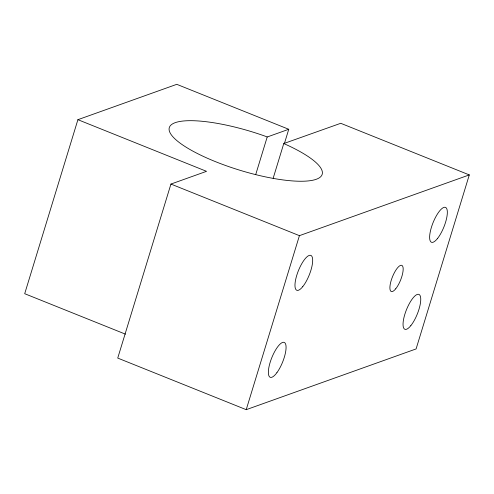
<?xml version="1.0" encoding="UTF-8"?>
<svg xmlns="http://www.w3.org/2000/svg" width="494" height="494" viewBox="0 0 494 494"><rect width="100%" height="100%" fill="white"/><g stroke="black" fill="none" stroke-linecap="round" stroke-linejoin="round"><path stroke-width="0.74" d="M284.476 143.297L288.755 129.286L176.784 84.326L77.904 119.684L24.7 293.702L125.464 334.16M77.904 119.684L206.535 171.332L170.936 184.064L117.733 358.082L246.222 409.674L416.096 348.931L469.3 174.913L340.736 123.296L283.772 143.556L273.176 178.211M255.707 174.598L267.205 136.992L288.755 129.286M246.222 409.674L299.426 235.657L469.3 174.913M267.205 136.992L265.247 136.208A79.917 20.143 17 0 0 170.307 133.238A79.917 20.143 17 0 0 289.978 180.711A79.917 20.143 17 0 0 283.772 143.556M170.936 184.064L299.426 235.657M437.412 238.621A18.803 5.835 -68.1 0 0 446.632 208.48A18.803 5.835 -68.1 0 0 431.404 227.351A18.803 5.835 -68.1 0 0 437.412 238.621M395.731 288.786A14.104 4.378 -68.1 0 0 402.641 266.18A14.104 4.378 -68.1 0 0 391.223 280.333A14.104 4.378 -68.1 0 0 395.731 288.786M302.754 286.637A18.803 5.835 -68.1 0 0 311.967 256.497A18.803 5.835 -68.1 0 0 296.746 275.362A18.803 5.835 -68.1 0 0 302.754 286.637M276.918 372.649A18.803 5.835 -68.1 0 0 285.032 343.003A18.803 5.835 -68.1 0 0 269.705 363.874A18.803 5.835 -68.1 0 0 276.918 372.649M410.829 325.639A18.803 5.835 -68.1 0 0 420.042 295.498A18.803 5.835 -68.1 0 0 404.821 314.363A18.803 5.835 -68.1 0 0 410.829 325.639"/></g></svg>
